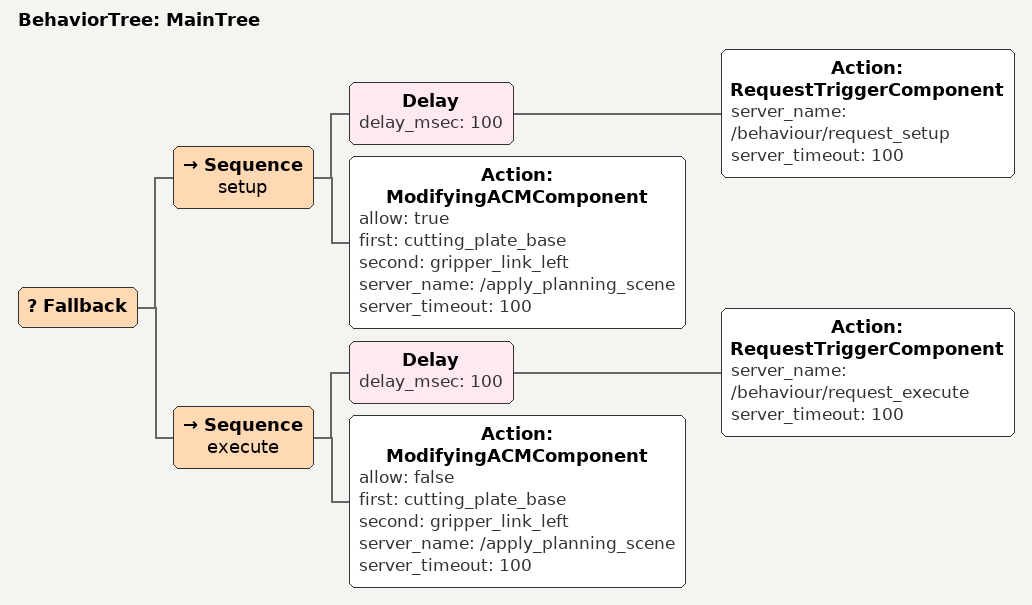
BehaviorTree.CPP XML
<?xml version="1.0"?>
<root main_tree_to_execute="MainTree">
    <BehaviorTree ID="MainTree">
        <Fallback>
            <Sequence name="setup">
                <Delay delay_msec="100">
                    <Action ID="RequestTriggerComponent" server_name="/behaviour/request_setup" server_timeout="100"/>
                </Delay>
                <Action ID="ModifyingACMComponent" allow="true" first="cutting_plate_base" second="gripper_link_left" server_name="/apply_planning_scene" server_timeout="100"/>
            </Sequence>
            <Sequence name="execute">
                <Delay delay_msec="100">
                    <Action ID="RequestTriggerComponent" server_name="/behaviour/request_execute" server_timeout="100"/>
                </Delay>
                <Action ID="ModifyingACMComponent" allow="false" first="cutting_plate_base" second="gripper_link_left" server_name="/apply_planning_scene" server_timeout="100"/>
            </Sequence>
        </Fallback>
    </BehaviorTree>
</root>
